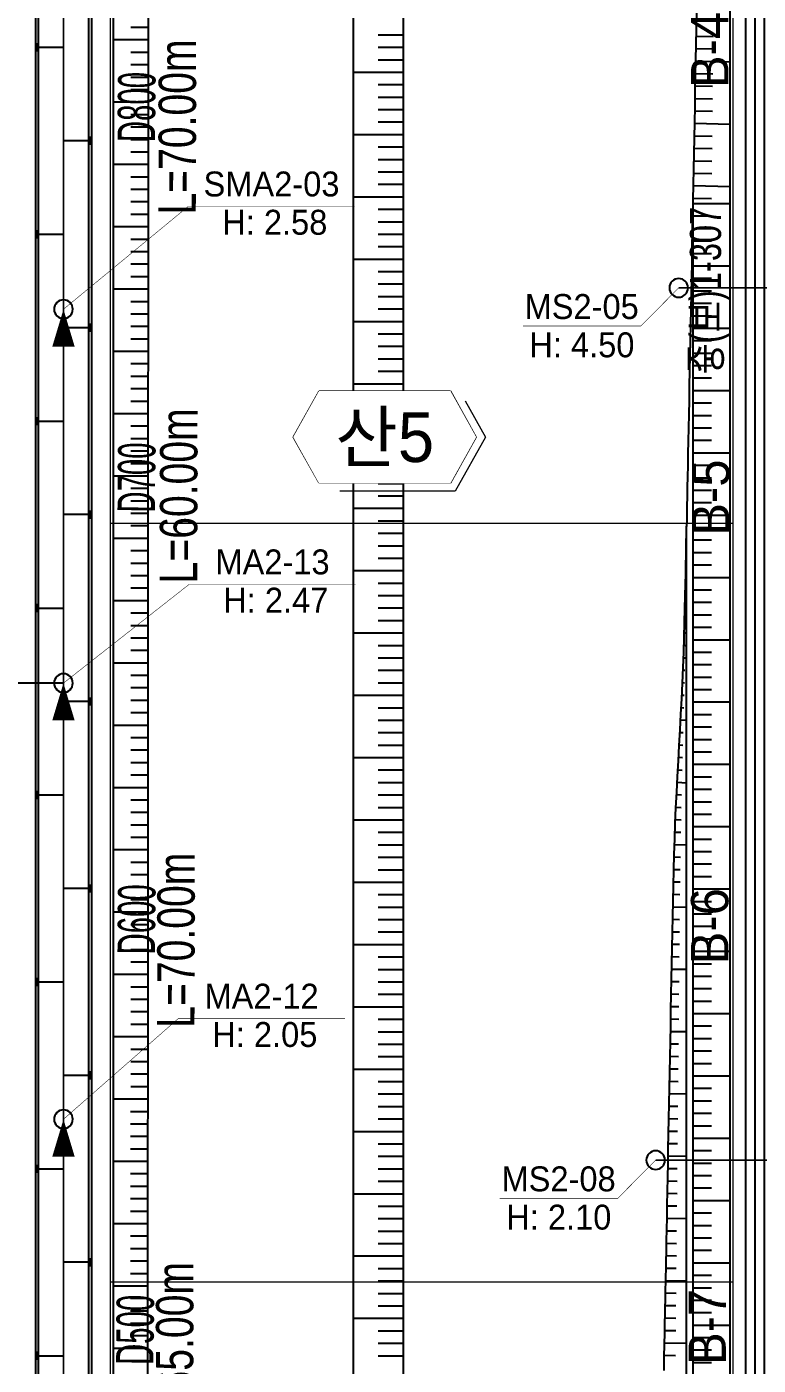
# Model space of a CAD drawing. Extents: x 230860 to 235519, y 342878 to 344985.
# Drawn here: x 232440 to 232557.4, y 343725.9 to 343940.7 of the extents above; entities that cross this region are included whole.
import ezdxf
from ezdxf.enums import TextEntityAlignment as Align

# ---------------------------------------------------------------- set-up
doc = ezdxf.new("R2010")
doc.units = 0
doc.set_wipeout_variables(frame=1)
for name, color, linetype in [('##L형측구', 8, 'Continuous'), ('##보도', 3, 'Continuous'), ('##식수대', 104, 'Continuous'), ('##자전거', 11, 'Continuous'), ('CE-SLOP-FILL', 9, 'Continuous'), ('MN info M1', 2, 'Continuous'), ('storm_2호 우수받이', 1, 'Continuous'), ('storm_arrow', 7, 'Continuous'), ('storm_MH', 2, 'Continuous'), ('storm_pipe dia_length', 7, 'Continuous'), ('storm_pipe text', 1, 'Continuous'), ('맨홀지시선', 7, 'Continuous'), ('블록맨홀', 1, 'Continuous'), ('비탈면', 7, 'Continuous')]:
    doc.layers.add(name, color=color, linetype=linetype)
for name, color, linetype, lineweight in [('00_도로_계획선', 7, 'Continuous', 0), ('0_도로명', 7, 'Continuous', 0), ('0_획지경계선', 8, 'Continuous', 5), ('storm_pipe', 160, 'Continuous', 30), ('블럭명', 7, 'Continuous', 0)]:
    doc.layers.add(name, color=color, linetype=linetype, lineweight=lineweight)
doc.styles.get("Standard").update_dxf_attribs({"font": 'Dotum.TTF'})
doc.styles.add('스타일1', font='H2HDRM.TTF')

# ---------------------------------------------------------------- blocks, each defined once
blk = doc.blocks.new('1')
at = {"layer": 'storm_MH', "flags": 128}
blk.add_lwpolyline([(-0.75, 0, 1), (0.75, 0, 1)], format="xyb", close=True, dxfattribs=at)

msp = doc.modelspace()

# ---------------------------------------------------------------- linework, layer by layer
at = {"layer": '##L형측구'}
msp.add_lwpolyline([(232258.411, 343974.341), (232258.411, 343635.397, 0.4142136), (232270.911, 343622.897), (232429.401, 343622.897, 0.4142136), (232441.901, 343635.397), (232441.901, 344072.841, 0.4142136), (232426.401, 344088.341), (232277.411, 344088.341, 0.4142136), (232261.911, 344072.841), (232261.911, 344042.812), (232258.411, 344027.812)], format="xyb", close=True, dxfattribs=at)
for points in [[(232429.401, 343622.897, 0.4142136), (232441.901, 343635.397), (232441.901, 344072.841, 0.4142136), (232426.401, 344088.341)], [(232558.401, 344061.84, 0.4142159), (232531.901, 344088.341), (232465.401, 344088.341, 0.4142136), (232449.901, 344072.841), (232449.901, 343635.397, 0.4154208), (232462.453, 343622.897), (232509.512, 343622.897), (232524.767, 343624.647), (232529.901, 343624.647, 0.4142136), (232558.401, 343653.147), (232558.401, 344061.84)]]:
    msp.add_lwpolyline(points, format="xyb", dxfattribs=at)
at = {"layer": '##보도', "color": 8}
for points in [[(232277.411, 344087.841), (232426.401, 344087.841, -0.4142136), (232441.401, 344072.841), (232441.401, 343635.397)], [(232531.901, 344087.841), (232465.401, 344087.841, 0.4142136), (232450.401, 344072.841), (232450.401, 343635.397)]]:
    msp.add_lwpolyline(points, format="xyb", dxfattribs=at)
at = {"layer": '##식수대'}
msp.add_lwpolyline([(232556.901, 343654.53), (232556.901, 344061.841)], dxfattribs=at)
at = {"layer": '##자전거'}
msp.add_lwpolyline([(232555.401, 343654.53), (232555.401, 344061.841)], dxfattribs=at)
at = {"layer": '00_도로_계획선', "linetype": 'Continuous'}
for points in [[(232453.401, 344072.734), (232453.401, 343634.882)], [(232553.401, 343652.487), (232553.401, 344061.841)], [(232553.401, 343712.592), (232553.401, 343957.734)]]:
    msp.add_lwpolyline(points, dxfattribs=at)
at = {"layer": '0_획지경계선'}
msp.add_line((232453.401, 343861.003), (232553.401, 343861.003), dxfattribs=at)
msp.add_lwpolyline([(232453.401, 343739.229), (232553.401, 343739.229)], dxfattribs=at)
at = {"layer": 'CE-SLOP-FILL', "color": 8}
for p, q in [((232500.401, 344082.841), (232500.401, 343626.897)), ((232492.401, 344079.602, 60.236), (232492.401, 343631.051, 64.555)), ((232459.549, 343938.554), (232453.901, 343938.557)), ((232459.55, 343940.554), (232456.725, 343940.555)), ((232500.401, 343939.341), (232496.401, 343939.341)), ((232547.42, 343939.176), (232550.16, 343939.124)), ((232459.548, 343936.554), (232456.724, 343936.555)), ((232500.401, 343937.341), (232496.401, 343937.341)), ((232547.381, 343937.177), (232550.141, 343937.124)), ((232459.547, 343934.554), (232456.724, 343934.555)), ((232500.401, 343935.341), (232496.401, 343935.341)), ((232547.343, 343935.177), (232552.901, 343935.07)), ((232459.546, 343932.554), (232456.723, 343932.555)), ((232500.401, 343933.341), (232492.401, 343933.341)), ((232547.304, 343933.178), (232550.103, 343933.124)), ((232459.545, 343930.554), (232456.723, 343930.555)), ((232500.401, 343931.341), (232496.401, 343931.341)), ((232547.266, 343931.178), (232550.083, 343931.124)), ((232459.544, 343928.554), (232453.901, 343928.557)), ((232500.401, 343929.341), (232496.401, 343929.341)), ((232547.227, 343929.178), (232550.064, 343929.124)), ((232459.543, 343926.554), (232456.722, 343926.555)), ((232500.401, 343927.341), (232496.401, 343927.341)), ((232547.188, 343927.179), (232550.045, 343927.124)), ((232459.542, 343924.554), (232456.722, 343924.555)), ((232500.401, 343925.341), (232496.401, 343925.341)), ((232547.15, 343925.179), (232552.901, 343925.068)), ((232459.541, 343922.554), (232456.721, 343922.555)), ((232500.401, 343923.341), (232492.401, 343923.341)), ((232500.401, 343921.341), (232496.401, 343921.341)), ((232547.111, 343923.179), (232550.006, 343923.124)), ((232459.541, 343920.554), (232456.721, 343920.555)), ((232500.401, 343919.341), (232496.401, 343919.341)), ((232547.034, 343919.18), (232549.967, 343919.124)), ((232547.072, 343921.18), (232549.987, 343921.124)), ((232459.54, 343918.554), (232453.901, 343918.557)), ((232500.401, 343917.341), (232496.401, 343917.341)), ((232546.995, 343917.181), (232549.948, 343917.124)), ((232459.539, 343916.554), (232456.72, 343916.555)), ((232500.401, 343915.341), (232496.401, 343915.341)), ((232546.957, 343915.181), (232552.901, 343915.066)), ((232459.538, 343914.554), (232456.719, 343914.555)), ((232500.401, 343913.341), (232492.401, 343913.341)), ((232546.918, 343913.181), (232549.91, 343913.124)), ((232459.536, 343910.554), (232456.718, 343910.555)), ((232459.537, 343912.554), (232456.719, 343912.555)), ((232500.401, 343911.341), (232496.401, 343911.341)), ((232546.901, 343912.308), (232546.901, 343652.487)), ((232546.901, 343912.308), (232552.901, 343912.308)), ((232459.535, 343908.554), (232453.901, 343908.557)), ((232500.401, 343909.341), (232496.401, 343909.341)), ((232546.901, 343910.308), (232549.901, 343910.308)), ((232459.534, 343906.554), (232456.717, 343906.555)), ((232500.401, 343907.341), (232496.401, 343907.341)), ((232546.901, 343908.308), (232549.901, 343908.308)), ((232546.901, 343906.308), (232549.901, 343906.308)), ((232459.533, 343904.554), (232456.717, 343904.555)), ((232500.401, 343905.341), (232496.401, 343905.341)), ((232546.901, 343904.308), (232549.901, 343904.308)), ((232459.532, 343902.554), (232456.716, 343902.555)), ((232500.401, 343903.341), (232492.401, 343903.341)), ((232546.901, 343902.308), (232552.901, 343902.308)), ((232459.531, 343900.554), (232456.716, 343900.555)), ((232500.401, 343901.341), (232496.401, 343901.341)), ((232546.901, 343900.308), (232549.901, 343900.308)), ((232459.53, 343898.554), (232453.901, 343898.557)), ((232500.401, 343899.341), (232496.401, 343899.341)), ((232546.901, 343898.308), (232549.901, 343898.308)), ((232459.528, 343896.554), (232456.715, 343896.555)), ((232500.401, 343897.341), (232496.401, 343897.341)), ((232546.901, 343896.308), (232549.901, 343896.308)), ((232459.527, 343894.554), (232456.714, 343894.555)), ((232500.401, 343893.341), (232492.401, 343893.341)), ((232500.401, 343895.341), (232496.401, 343895.341)), ((232546.901, 343894.308), (232549.901, 343894.308)), ((232459.527, 343892.554), (232456.714, 343892.555)), ((232500.401, 343891.341), (232496.401, 343891.341)), ((232546.901, 343892.308), (232552.901, 343892.308)), ((232459.526, 343890.554), (232456.713, 343890.555)), ((232500.401, 343889.341), (232496.401, 343889.341)), ((232546.901, 343890.308), (232549.901, 343890.308)), ((232459.525, 343888.554), (232453.901, 343888.557)), ((232500.401, 343887.341), (232496.401, 343887.341)), ((232546.901, 343888.308), (232549.901, 343888.308)), ((232459.524, 343886.554), (232456.712, 343886.555)), ((232500.401, 343885.341), (232496.401, 343885.341)), ((232546.901, 343886.308), (232549.901, 343886.308)), ((232459.523, 343884.554), (232456.712, 343884.555)), ((232500.401, 343883.341), (232492.401, 343883.341)), ((232546.901, 343884.308), (232549.901, 343884.308)), ((232459.521, 343880.554), (232456.711, 343880.555)), ((232459.522, 343882.554), (232456.712, 343882.555)), ((232500.401, 343881.341), (232496.401, 343881.341)), ((232546.901, 343882.308), (232552.901, 343882.308)), ((232459.52, 343878.554), (232453.901, 343878.557)), ((232500.401, 343879.341), (232496.401, 343879.341)), ((232546.901, 343880.308), (232549.901, 343880.308)), ((232546.901, 343878.308), (232549.901, 343878.308)), ((232459.519, 343876.554), (232456.71, 343876.555)), ((232500.401, 343877.341), (232496.401, 343877.341)), ((232546.901, 343876.308), (232549.901, 343876.308)), ((232459.519, 343874.554), (232456.71, 343874.555)), ((232500.401, 343875.341), (232496.401, 343875.341)), ((232546.901, 343874.308), (232549.901, 343874.308)), ((232459.518, 343872.554), (232456.709, 343872.555)), ((232500.401, 343873.341), (232492.401, 343873.341)), ((232546.901, 343872.308), (232552.901, 343872.308)), ((232459.517, 343870.554), (232456.709, 343870.555)), ((232500.401, 343871.341), (232496.401, 343871.341)), ((232546.901, 343870.308), (232549.901, 343870.308)), ((232459.516, 343868.554), (232453.901, 343868.557)), ((232500.401, 343869.341), (232496.401, 343869.341)), ((232546.901, 343868.308), (232549.901, 343868.308)), ((232459.515, 343866.554), (232456.708, 343866.555)), ((232500.401, 343867.341), (232496.401, 343867.341)), ((232546.901, 343866.308), (232549.901, 343866.308)), ((232459.514, 343864.554), (232456.707, 343864.555)), ((232500.401, 343863.341), (232492.401, 343863.341)), ((232500.401, 343865.341), (232496.401, 343865.341)), ((232546.901, 343864.308), (232549.901, 343864.308)), ((232459.513, 343862.554), (232456.707, 343862.555)), ((232500.401, 343861.341), (232496.401, 343861.341)), ((232546.901, 343862.308), (232552.901, 343862.308)), ((232459.512, 343860.554), (232456.706, 343860.556)), ((232500.401, 343859.341), (232496.401, 343859.341)), ((232545.88, 343859.401), (232545.901, 343859.401)), ((232545.901, 343652.487), (232545.901, 343860.507)), ((232546.901, 343860.308), (232549.901, 343860.308)), ((232459.511, 343858.554), (232453.901, 343858.557)), ((232500.401, 343857.341), (232496.401, 343857.341)), ((232545.841, 343857.402), (232545.871, 343857.401)), ((232546.901, 343858.308), (232549.901, 343858.308)), ((232459.509, 343856.554), (232456.705, 343856.556)), ((232500.401, 343855.341), (232496.401, 343855.341)), ((232545.803, 343855.402), (232545.852, 343855.401)), ((232546.901, 343856.308), (232549.901, 343856.308)), ((232459.507, 343852.554), (232456.704, 343852.555)), ((232459.508, 343854.554), (232456.705, 343854.555)), ((232500.401, 343853.341), (232492.401, 343853.341)), ((232545.764, 343853.402), (232545.833, 343853.401)), ((232546.901, 343854.308), (232549.901, 343854.308)), ((232459.506, 343850.554), (232456.704, 343850.555)), ((232500.401, 343851.341), (232496.401, 343851.341)), ((232545.725, 343851.403), (232545.813, 343851.401)), ((232546.901, 343852.308), (232552.901, 343852.308)), ((232459.506, 343848.554), (232453.901, 343848.557)), ((232500.401, 343849.341), (232496.401, 343849.341)), ((232545.685, 343849.403), (232545.901, 343849.399)), ((232546.901, 343850.308), (232549.901, 343850.308)), ((232546.901, 343848.308), (232549.901, 343848.308)), ((232459.505, 343846.554), (232456.703, 343846.555)), ((232500.401, 343847.341), (232496.401, 343847.341)), ((232545.64, 343847.404), (232545.771, 343847.401)), ((232546.901, 343846.308), (232549.901, 343846.308)), ((232459.504, 343844.554), (232456.702, 343844.555)), ((232500.401, 343845.341), (232496.401, 343845.341)), ((232545.591, 343845.404), (232545.746, 343845.401)), ((232546.901, 343844.308), (232549.901, 343844.308)), ((232459.503, 343842.554), (232456.702, 343842.555)), ((232500.401, 343843.341), (232492.401, 343843.341)), ((232545.536, 343843.405), (232545.719, 343843.4)), ((232546.901, 343842.308), (232552.901, 343842.308)), ((232459.502, 343840.554), (232456.702, 343840.555)), ((232500.401, 343841.341), (232496.401, 343841.341)), ((232545.476, 343841.406), (232545.688, 343841.399)), ((232546.901, 343840.308), (232549.901, 343840.308)), ((232459.501, 343838.554), (232453.901, 343838.557)), ((232500.401, 343839.341), (232496.401, 343839.341)), ((232545.408, 343839.407), (232545.901, 343839.389)), ((232546.901, 343838.308), (232549.901, 343838.308)), ((232459.5, 343836.554), (232456.701, 343836.555)), ((232500.401, 343837.341), (232496.401, 343837.341)), ((232500.401, 343835.341), (232496.401, 343835.341)), ((232545.251, 343835.41), (232545.576, 343835.397)), ((232545.334, 343837.409), (232545.618, 343837.397)), ((232546.901, 343836.308), (232549.901, 343836.308)), ((232459.499, 343834.554), (232456.7, 343834.555)), ((232500.401, 343833.341), (232492.401, 343833.341)), ((232545.157, 343833.412), (232545.529, 343833.395)), ((232546.901, 343834.308), (232549.901, 343834.308)), ((232459.498, 343832.554), (232456.7, 343832.555)), ((232500.401, 343831.341), (232496.401, 343831.341)), ((232545.056, 343831.415), (232545.479, 343831.393)), ((232546.901, 343832.308), (232552.901, 343832.308)), ((232459.498, 343830.554), (232456.699, 343830.555)), ((232500.401, 343829.341), (232496.401, 343829.341)), ((232544.95, 343829.418), (232545.901, 343829.366)), ((232546.901, 343830.308), (232549.901, 343830.308)), ((232459.497, 343828.554), (232453.901, 343828.557)), ((232500.401, 343827.341), (232496.401, 343827.341)), ((232544.839, 343827.421), (232545.37, 343827.391)), ((232546.901, 343828.308), (232549.901, 343828.308)), ((232459.496, 343826.554), (232456.698, 343826.555)), ((232500.401, 343825.341), (232496.401, 343825.341)), ((232544.726, 343825.424), (232545.314, 343825.391)), ((232546.901, 343826.308), (232549.901, 343826.308)), ((232459.495, 343824.554), (232456.698, 343824.555)), ((232459.494, 343822.554), (232456.698, 343822.555)), ((232500.401, 343823.341), (232492.401, 343823.341)), ((232544.614, 343823.427), (232545.257, 343823.391)), ((232546.901, 343824.308), (232549.901, 343824.308)), ((232459.493, 343820.554), (232456.697, 343820.555)), ((232500.401, 343821.341), (232496.401, 343821.341)), ((232544.503, 343821.43), (232545.202, 343821.392)), ((232546.901, 343822.308), (232552.901, 343822.308)), ((232546.901, 343820.308), (232549.901, 343820.308)), ((232459.492, 343818.554), (232453.901, 343818.557)), ((232500.401, 343819.341), (232496.401, 343819.341)), ((232544.396, 343819.433), (232545.901, 343819.355)), ((232546.901, 343818.308), (232549.901, 343818.308)), ((232459.491, 343816.554), (232456.696, 343816.555)), ((232500.401, 343817.341), (232496.401, 343817.341)), ((232544.294, 343817.436), (232545.098, 343817.398)), ((232546.901, 343816.308), (232549.901, 343816.308)), ((232459.49, 343814.554), (232456.696, 343814.555)), ((232500.401, 343815.341), (232496.401, 343815.341)), ((232544.2, 343815.438), (232545.05, 343815.398)), ((232546.901, 343814.308), (232549.901, 343814.308)), ((232459.489, 343812.554), (232456.695, 343812.555)), ((232500.401, 343813.341), (232492.401, 343813.341)), ((232544.117, 343813.44), (232545.009, 343813.403)), ((232546.901, 343812.308), (232552.901, 343812.308)), ((232459.488, 343810.554), (232456.695, 343810.555)), ((232500.401, 343811.341), (232496.401, 343811.341)), ((232544.042, 343811.441), (232544.971, 343811.408)), ((232546.901, 343810.308), (232549.901, 343810.308)), ((232459.487, 343808.554), (232453.901, 343808.557)), ((232500.401, 343809.341), (232496.401, 343809.341)), ((232543.914, 343807.443), (232544.907, 343807.416)), ((232543.974, 343809.442), (232545.901, 343809.382)), ((232546.901, 343808.308), (232549.901, 343808.308)), ((232459.486, 343806.554), (232456.694, 343806.555)), ((232500.401, 343807.341), (232496.401, 343807.341)), ((232500.401, 343805.341), (232496.401, 343805.341)), ((232543.859, 343805.444), (232544.88, 343805.416)), ((232546.901, 343806.308), (232549.901, 343806.308)), ((232459.485, 343804.554), (232456.693, 343804.555)), ((232500.401, 343803.341), (232492.401, 343803.341)), ((232543.811, 343803.445), (232544.856, 343803.419)), ((232546.901, 343804.308), (232549.901, 343804.308)), ((232459.484, 343802.554), (232456.693, 343802.555)), ((232500.401, 343801.341), (232496.401, 343801.341)), ((232543.766, 343801.445), (232544.833, 343801.422)), ((232546.901, 343802.308), (232552.901, 343802.308)), ((232459.483, 343800.554), (232456.692, 343800.555)), ((232500.401, 343799.341), (232496.401, 343799.341)), ((232543.724, 343799.446), (232545.901, 343799.402)), ((232546.901, 343800.308), (232549.901, 343800.308)), ((232459.482, 343798.554), (232453.901, 343798.557)), ((232500.401, 343797.341), (232496.401, 343797.341)), ((232543.684, 343797.446), (232544.792, 343797.424)), ((232546.901, 343798.308), (232549.901, 343798.308)), ((232459.481, 343796.554), (232456.691, 343796.555)), ((232459.48, 343794.554), (232456.691, 343794.555)), ((232500.401, 343795.341), (232496.401, 343795.341)), ((232543.645, 343795.446), (232544.773, 343795.424)), ((232546.901, 343796.308), (232549.901, 343796.308)), ((232459.479, 343792.554), (232456.69, 343792.555)), ((232500.401, 343793.341), (232492.401, 343793.341)), ((232543.606, 343793.447), (232544.754, 343793.425)), ((232546.901, 343794.308), (232549.901, 343794.308)), ((232459.478, 343790.554), (232456.69, 343790.555)), ((232500.401, 343791.341), (232496.401, 343791.341)), ((232543.568, 343791.447), (232544.734, 343791.425)), ((232546.901, 343792.308), (232552.901, 343792.308)), ((232546.901, 343790.308), (232549.901, 343790.308)), ((232459.477, 343788.554), (232453.901, 343788.557)), ((232500.401, 343789.341), (232496.401, 343789.341)), ((232543.529, 343789.447), (232545.901, 343789.402)), ((232546.901, 343788.308), (232549.901, 343788.308)), ((232459.476, 343786.554), (232456.689, 343786.555)), ((232500.401, 343787.341), (232496.401, 343787.341)), ((232543.49, 343787.448), (232544.696, 343787.425)), ((232546.901, 343786.308), (232549.901, 343786.308)), ((232459.476, 343784.554), (232456.688, 343784.555)), ((232500.401, 343785.341), (232496.401, 343785.341)), ((232543.452, 343785.448), (232544.676, 343785.425)), ((232546.901, 343784.308), (232549.901, 343784.308)), ((232459.475, 343782.554), (232456.688, 343782.555)), ((232500.401, 343783.341), (232492.401, 343783.341)), ((232543.413, 343783.449), (232544.657, 343783.425)), ((232546.901, 343782.308), (232552.901, 343782.308)), ((232459.474, 343780.554), (232456.687, 343780.555)), ((232500.401, 343781.341), (232496.401, 343781.341)), ((232543.374, 343781.449), (232544.638, 343781.425)), ((232546.901, 343780.308), (232549.901, 343780.308)), ((232459.473, 343778.554), (232453.901, 343778.557)), ((232500.401, 343779.341), (232496.401, 343779.341)), ((232500.401, 343777.341), (232496.401, 343777.341)), ((232543.297, 343777.45), (232544.599, 343777.425)), ((232543.336, 343779.449), (232545.901, 343779.4)), ((232546.901, 343778.308), (232549.901, 343778.308)), ((232459.472, 343776.554), (232456.687, 343776.555)), ((232500.401, 343775.341), (232496.401, 343775.341)), ((232543.259, 343775.45), (232544.58, 343775.425)), ((232546.901, 343776.308), (232549.901, 343776.308)), ((232459.471, 343774.554), (232456.686, 343774.555)), ((232500.401, 343773.341), (232492.401, 343773.341)), ((232543.22, 343773.45), (232544.56, 343773.425)), ((232546.901, 343774.308), (232549.901, 343774.308)), ((232459.47, 343772.554), (232456.686, 343772.555)), ((232500.401, 343771.341), (232496.401, 343771.341)), ((232543.181, 343771.451), (232544.541, 343771.425)), ((232546.901, 343772.308), (232552.901, 343772.308)), ((232459.469, 343770.554), (232456.685, 343770.555)), ((232500.401, 343769.341), (232496.401, 343769.341)), ((232543.143, 343769.451), (232545.901, 343769.398)), ((232546.901, 343770.308), (232549.901, 343770.308)), ((232459.468, 343768.554), (232453.901, 343768.557)), ((232500.401, 343767.341), (232496.401, 343767.341)), ((232543.104, 343767.452), (232544.503, 343767.425)), ((232546.901, 343768.308), (232549.901, 343768.308)), ((232459.466, 343764.554), (232456.683, 343764.555)), ((232459.467, 343766.554), (232456.684, 343766.555)), ((232500.401, 343765.341), (232496.401, 343765.341)), ((232543.066, 343765.452), (232544.483, 343765.425)), ((232546.901, 343766.308), (232549.901, 343766.308)), ((232459.465, 343762.554), (232456.683, 343762.555)), ((232500.401, 343763.341), (232492.401, 343763.341)), ((232543.027, 343763.452), (232544.464, 343763.425)), ((232546.901, 343764.308), (232549.901, 343764.308)), ((232546.901, 343762.308), (232552.901, 343762.308)), ((232459.464, 343760.554), (232456.682, 343760.555)), ((232500.401, 343761.341), (232496.401, 343761.341)), ((232542.989, 343761.453), (232544.445, 343761.425)), ((232546.901, 343760.308), (232549.901, 343760.308)), ((232459.463, 343758.554), (232453.901, 343758.557)), ((232500.401, 343759.341), (232496.401, 343759.341)), ((232542.95, 343759.453), (232545.901, 343759.396)), ((232546.901, 343758.308), (232549.901, 343758.308)), ((232459.462, 343756.554), (232456.681, 343756.555)), ((232500.401, 343757.341), (232496.401, 343757.341)), ((232542.912, 343757.453), (232544.406, 343757.425)), ((232546.901, 343756.308), (232549.901, 343756.308)), ((232459.461, 343754.554), (232456.681, 343754.555)), ((232500.401, 343755.341), (232496.401, 343755.341)), ((232542.873, 343755.454), (232544.387, 343755.425)), ((232546.901, 343754.308), (232549.901, 343754.308)), ((232459.46, 343752.554), (232456.681, 343752.555)), ((232500.401, 343753.341), (232492.401, 343753.341)), ((232542.835, 343753.454), (232544.368, 343753.425)), ((232546.901, 343752.308), (232552.901, 343752.308)), ((232459.459, 343750.554), (232456.68, 343750.555)), ((232500.401, 343751.341), (232496.401, 343751.341)), ((232542.758, 343749.455), (232545.901, 343749.395)), ((232542.796, 343751.455), (232544.349, 343751.425)), ((232546.901, 343750.308), (232549.901, 343750.308)), ((232459.458, 343748.554), (232453.901, 343748.556)), ((232500.401, 343749.341), (232496.401, 343749.341)), ((232500.401, 343747.341), (232496.401, 343747.341)), ((232542.719, 343747.455), (232544.31, 343747.425)), ((232546.901, 343748.308), (232549.901, 343748.308)), ((232459.458, 343746.554), (232456.679, 343746.555)), ((232500.401, 343745.341), (232496.401, 343745.341)), ((232542.681, 343745.456), (232544.291, 343745.425)), ((232546.901, 343746.308), (232549.901, 343746.308)), ((232459.457, 343744.554), (232456.679, 343744.555)), ((232500.401, 343743.341), (232492.401, 343743.341)), ((232542.643, 343743.456), (232544.272, 343743.425)), ((232546.901, 343744.308), (232549.901, 343744.308)), ((232459.456, 343742.554), (232456.679, 343742.555)), ((232500.401, 343741.341), (232496.401, 343741.341)), ((232542.604, 343741.456), (232544.253, 343741.425)), ((232546.901, 343742.308), (232552.901, 343742.308)), ((232459.455, 343740.554), (232456.678, 343740.555)), ((232500.401, 343739.341), (232496.401, 343739.341)), ((232542.566, 343739.457), (232545.901, 343739.393)), ((232546.901, 343740.308), (232549.901, 343740.308)), ((232459.454, 343738.554), (232453.901, 343738.558)), ((232459.453, 343736.554), (232456.677, 343736.556)), ((232500.401, 343737.341), (232496.401, 343737.341)), ((232542.528, 343737.457), (232544.214, 343737.425)), ((232546.901, 343738.308), (232549.901, 343738.308)), ((232459.452, 343734.554), (232456.676, 343734.555)), ((232500.401, 343735.341), (232496.401, 343735.341)), ((232542.49, 343735.457), (232544.195, 343735.425)), ((232546.901, 343736.308), (232549.901, 343736.308)), ((232459.451, 343732.554), (232456.676, 343732.555)), ((232500.401, 343733.341), (232492.401, 343733.341)), ((232542.451, 343733.458), (232544.176, 343733.425)), ((232546.901, 343734.308), (232549.901, 343734.308)), ((232546.901, 343732.308), (232552.901, 343732.308)), ((232459.45, 343730.554), (232456.676, 343730.555)), ((232500.401, 343731.341), (232496.401, 343731.341)), ((232542.412, 343731.458), (232544.157, 343731.424)), ((232546.901, 343730.308), (232549.901, 343730.308)), ((232459.449, 343728.554), (232453.901, 343728.556)), ((232500.401, 343729.341), (232496.401, 343729.341)), ((232542.374, 343729.459), (232545.901, 343729.39)), ((232546.901, 343728.308), (232549.901, 343728.308)), ((232459.448, 343726.554), (232456.675, 343726.555)), ((232500.401, 343727.341), (232496.401, 343727.341)), ((232542.335, 343727.459), (232544.118, 343727.424)), ((232546.901, 343726.308), (232549.901, 343726.308))]:
    msp.add_line(p, q, dxfattribs=at)
msp.add_lwpolyline([(232500.401, 343626.897), (232509.284, 343626.897), (232524.538, 343628.647), (232529.401, 343628.647), (232529.401, 343628.647, 0.4182952), (232552.901, 343652.48), (232552.901, 343652.487), (232552.901, 344061.841), (232552.901, 344061.841, 0.4142136), (232531.901, 344082.841), (232500.401, 344082.841)], format="xyb", dxfattribs=at)
msp.add_lwpolyline([(232453.901, 344072.527), (232453.901, 343635.089)], dxfattribs=at)
at = {"layer": 'storm_2호 우수받이'}
for p, q in [((232441.401, 343937.382), (232445.901, 343937.382)), ((232450.401, 343922.382), (232445.901, 343922.382)), ((232441.401, 343907.382), (232445.901, 343907.382)), ((232450.401, 343892.382), (232445.901, 343892.382)), ((232441.401, 343877.382), (232445.901, 343877.382)), ((232450.001, 343862.382), (232445.901, 343862.382)), ((232441.401, 343847.382), (232445.901, 343847.382)), ((232450.401, 343832.382), (232445.901, 343832.382)), ((232441.401, 343817.382), (232445.901, 343817.382)), ((232450.401, 343802.382), (232445.901, 343802.382)), ((232441.401, 343787.382), (232445.901, 343787.382)), ((232450.401, 343772.382), (232445.901, 343772.382)), ((232441.401, 343757.382), (232445.901, 343757.382)), ((232450.401, 343742.382), (232445.901, 343742.382)), ((232441.401, 343727.382), (232445.901, 343727.382))]:
    msp.add_line(p, q, dxfattribs=at)
for points in [[(232441.801, 343937.882), (232441.401, 343937.882), (232441.401, 343936.882), (232441.801, 343936.882)], [(232450.401, 343922.882), (232450.001, 343922.882), (232450.001, 343921.882), (232450.401, 343921.882)], [(232441.801, 343907.882), (232441.401, 343907.882), (232441.401, 343906.882), (232441.801, 343906.882)], [(232450.401, 343892.882), (232450.001, 343892.882), (232450.001, 343891.882), (232450.401, 343891.882)], [(232441.801, 343877.882), (232441.401, 343877.882), (232441.401, 343876.882), (232441.801, 343876.882)], [(232450.401, 343862.882), (232450.001, 343862.882), (232450.001, 343861.882), (232450.401, 343861.882)], [(232441.801, 343847.882), (232441.401, 343847.882), (232441.401, 343846.882), (232441.801, 343846.882)], [(232450.401, 343832.882), (232450.001, 343832.882), (232450.001, 343831.882), (232450.401, 343831.882)], [(232441.801, 343817.882), (232441.401, 343817.882), (232441.401, 343816.882), (232441.801, 343816.882)], [(232450.401, 343802.882), (232450.001, 343802.882), (232450.001, 343801.882), (232450.401, 343801.882)], [(232441.801, 343787.882), (232441.401, 343787.882), (232441.401, 343786.882), (232441.801, 343786.882)], [(232450.401, 343772.882), (232450.001, 343772.882), (232450.001, 343771.882), (232450.401, 343771.882)], [(232441.801, 343757.882), (232441.401, 343757.882), (232441.401, 343756.882), (232441.801, 343756.882)], [(232450.401, 343742.882), (232450.001, 343742.882), (232450.001, 343741.882), (232450.401, 343741.882)], [(232441.801, 343727.882), (232441.401, 343727.882), (232441.401, 343726.882), (232441.801, 343726.882)]]:
    msp.add_lwpolyline(points, close=True, dxfattribs=at)
at = {"layer": 'storm_arrow'}
for points in [[(232445.901, 343895.341, 0, 3.6, 0), (232445.901, 343889.341, 0, 2.977, 0)], [(232445.901, 343835.341, 0, 3.6, 0), (232445.901, 343829.341, 0, 2.977, 0)], [(232445.901, 343765.341, 0, 3.6, 0), (232445.901, 343759.341, 0, 2.977, 0)]]:
    msp.add_lwpolyline(points, format="xyseb", dxfattribs=at)
at = {"layer": 'storm_pipe', "const_width": 0.3, "flags": 128}
for points in [[(232445.901, 343965.341), (232445.901, 343895.341)], [(232565.401, 343898.776), (232544.64, 343898.776)], [(232445.901, 343895.341), (232445.901, 343835.341)], [(232445.901, 343835.341), (232432.753, 343835.341)], [(232445.901, 343835.341), (232445.901, 343765.341)], [(232445.901, 343765.341), (232445.901, 343700.341)], [(232565.401, 343758.776), (232540.937, 343758.776)]]:
    msp.add_lwpolyline(points, dxfattribs=at)
at = {"layer": '맨홀지시선', "color": 30, "const_width": 0.08}
for points in [[(232445.901, 343895.341), (232465.895, 343911.829), (232492.66, 343911.829)], [(232445.901, 343835.341), (232466.054, 343851.175), (232492.82, 343851.175)], [(232445.901, 343765.341), (232464.299, 343781.474), (232491.064, 343781.474)]]:
    msp.add_lwpolyline(points, dxfattribs=at)
at = {"layer": '맨홀지시선', "color": 1, "const_width": 0.08}
for points in [[(232544.64, 343898.776), (232538.556, 343892.644), (232519.631, 343892.644)], [(232540.937, 343758.776), (232534.853, 343752.644), (232515.927, 343752.644)]]:
    msp.add_lwpolyline(points, dxfattribs=at)
at = {"layer": '블럭명'}
msp.add_lwpolyline([(232507.992, 343867.403), (232486.917, 343867.403), (232482.772, 343874.819), (232486.917, 343882.235), (232507.992, 343882.235), (232512.137, 343874.819), (232507.992, 343867.403)], close=True, dxfattribs=at)
msp.add_lwpolyline([(232510.364, 343880.627), (232513.61, 343874.819), (232508.747, 343866.118), (232490.255, 343866.118)], dxfattribs=at)
at = {"layer": '비탈면', "color": 8}
for points in [[(232465.124, 343629.193), (232459.405, 343635.341), (232459.414, 343655.341), (232459.424, 343675.341), (232459.433, 343695.341), (232459.443, 343715.341), (232459.452, 343735.341), (232459.455, 343739.229), (232459.461, 343755.341), (232459.472, 343775.341), (232459.48, 343795.341), (232459.491, 343815.341), (232459.5, 343835.341), (232459.509, 343855.341), (232459.512, 343861.003), (232459.519, 343875.341), (232459.528, 343895.341), (232459.538, 343915.341), (232459.547, 343935.341), (232459.558, 343955.341)], [(232547.49, 343942.841), (232547.442, 343940.341), (232547.394, 343937.841), (232547.346, 343935.341), (232547.298, 343932.841), (232547.249, 343930.341), (232547.201, 343927.841), (232547.153, 343925.341), (232547.105, 343922.841), (232547.056, 343920.341), (232547.008, 343917.841), (232546.96, 343915.341), (232546.911, 343912.841), (232546.901, 343912.308)], [(232546.901, 343912.308), (232546.863, 343910.341), (232546.815, 343907.841), (232546.767, 343905.341), (232546.719, 343902.841), (232546.67, 343900.341), (232546.622, 343897.841), (232546.574, 343895.341), (232546.526, 343892.842), (232546.478, 343890.355), (232546.43, 343887.89), (232546.383, 343885.459), (232546.337, 343883.071), (232546.292, 343880.739), (232546.248, 343878.473), (232546.206, 343876.284), (232546.165, 343874.183), (232546.126, 343872.177), (232546.089, 343870.271), (232546.055, 343868.47), (232546.022, 343866.782), (232545.992, 343865.212), (232545.964, 343863.765), (232545.939, 343862.449), (232545.916, 343861.259), (232545.901, 343860.499)], [(232542.287, 343725.005), (232542.33, 343727.185), (232542.369, 343729.208), (232542.404, 343731.042), (232542.436, 343732.655), (232542.462, 343734.032), (232542.485, 343735.212), (232542.505, 343736.251), (232542.523, 343737.204), (232542.541, 343738.127), (232542.559, 343739.075), (232542.578, 343740.103), (232542.601, 343741.266), (232542.626, 343742.609), (232542.655, 343744.127), (232542.688, 343745.803), (232542.723, 343747.621), (232542.76, 343749.565), (232542.799, 343751.618), (232542.841, 343753.765), (232542.883, 343755.989), (232542.927, 343758.275), (232542.973, 343760.614), (232543.018, 343762.999), (232543.065, 343765.422), (232543.112, 343767.875), (232543.16, 343770.351), (232543.208, 343772.842), (232543.256, 343775.341), (232543.305, 343777.841), (232543.353, 343780.341), (232543.401, 343782.841), (232543.45, 343785.341), (232543.498, 343787.841), (232543.546, 343790.341), (232543.594, 343792.841), (232543.643, 343795.341), (232543.691, 343797.841), (232543.742, 343800.341), (232543.796, 343802.841), (232543.856, 343805.341), (232543.925, 343807.841), (232544.002, 343810.341), (232544.092, 343812.841), (232544.195, 343815.341), (232544.313, 343817.841), (232544.443, 343820.341), (232544.58, 343822.841), (232544.722, 343825.341), (232544.863, 343827.841), (232545.001, 343830.341), (232545.13, 343832.841), (232545.248, 343835.341), (232545.352, 343837.836), (232545.441, 343840.303), (232545.517, 343842.715), (232545.582, 343845.042), (232545.637, 343847.257), (232545.683, 343849.332), (232545.722, 343851.24), (232545.756, 343852.951), (232545.785, 343854.45), (232545.81, 343855.771), (232545.833, 343856.957), (232545.854, 343858.054), (232545.874, 343859.106), (232545.895, 343860.16), (232545.901, 343860.499)]]:
    msp.add_lwpolyline(points, dxfattribs=at)

# ---------------------------------------------------------------- block references
at = {"layer": 'storm_MH', "xscale": 2, "yscale": 2, "zscale": 2, "rotation": 180}
for p in [(232544.64, 343898.776), (232540.937, 343758.776)]:
    msp.add_blockref('1', p, dxfattribs=at)
at = {"layer": 'storm_MH', "xscale": 2, "yscale": 2, "zscale": 2}
for p in [(232445.901, 343895.341), (232445.901, 343835.341), (232445.901, 343765.341)]:
    msp.add_blockref('1', p, dxfattribs=at)

# ---------------------------------------------------------------- texts
at = {"layer": '0_도로명', "color": 1, "width": 0.8}
msp.add_text('중(보)1-307', height=5, rotation=90, dxfattribs=at).set_placement((232551.433, 343884.887))
at = {"layer": 'MN info M1', "color": 30, "style": '스타일1'}
for s, p in [('SMA2-03', (232479.29, 343912.245)), ('H: 2.58', (232479.812, 343906.1)), ('MA2-13', (232479.45, 343851.591)), ('H: 2.47', (232479.971, 343845.446)), ('MA2-12', (232477.694, 343781.891)), ('H: 2.05', (232478.215, 343775.745))]:
    msp.add_text(s, height=4, dxfattribs=at).set_placement(p, align=Align.BOTTOM_CENTER)
at = {"layer": 'storm_pipe dia_length'}
for s, rotation, width, p in [('L=70.00m', 89.8867, 0.8, (232467.167, 343924.586)), ('D800', 89.41952, 0.6, (232460.624, 343927.765)), ('L=60.00m', 89.8867, 0.8, (232467.386, 343865.384)), ('D700', 89.41952, 0.6, (232460.62, 343868.299)), ('L=70.00m', 89.8867, 0.8, (232466.952, 343794.07)), ('D600', 89.41952, 0.6, (232460.62, 343797.39)), ('L=65.00m', 89.8867, 0.8, (232466.731, 343728.371)), ('D500', 89.41952, 0.6, (232460.389, 343731.507))]:
    msp.add_text(s, height=6, rotation=rotation, dxfattribs=dict(at, width=width)).set_placement(p, align=Align.CENTER)
at = {"layer": 'storm_pipe text', "color": 2}
for s, p in [('B-4', (232552.609, 343936.949)), ('B-5', (232552.768, 343865.112)), ('B-6', (232552.609, 343796.319)), ('B-7', (232552.211, 343732.019))]:
    msp.add_text(s, height=6, rotation=90, dxfattribs=at).set_placement(p, align=Align.CENTER)
at = {"layer": '블록맨홀', "style": '스타일1'}
for s, p in [('MS2-05', (232529.064, 343895.775)), ('H: 4.50', (232529.098, 343889.63)), ('MS2-08', (232525.361, 343755.775)), ('H: 2.10', (232525.395, 343749.63))]:
    msp.add_text(s, height=4, dxfattribs=at).set_placement(p, align=Align.MIDDLE_CENTER)

# ---------------------------------------------------------------- next in the draw order: wipeouts: each hides what was drawn before it
msp.add_wipeout([(232507.992, 343867.403), (232486.917, 343867.403), (232482.772, 343874.819), (232486.917, 343882.235), (232507.992, 343882.235), (232512.137, 343874.819)])

# ---------------------------------------------------------------- next in the draw order: texts
at = {"layer": '블럭명'}
msp.add_text('산5', height=8, dxfattribs=at).set_placement((232497.455, 343874.819), align=Align.MIDDLE_CENTER)

doc.saveas('drawing.dxf')
